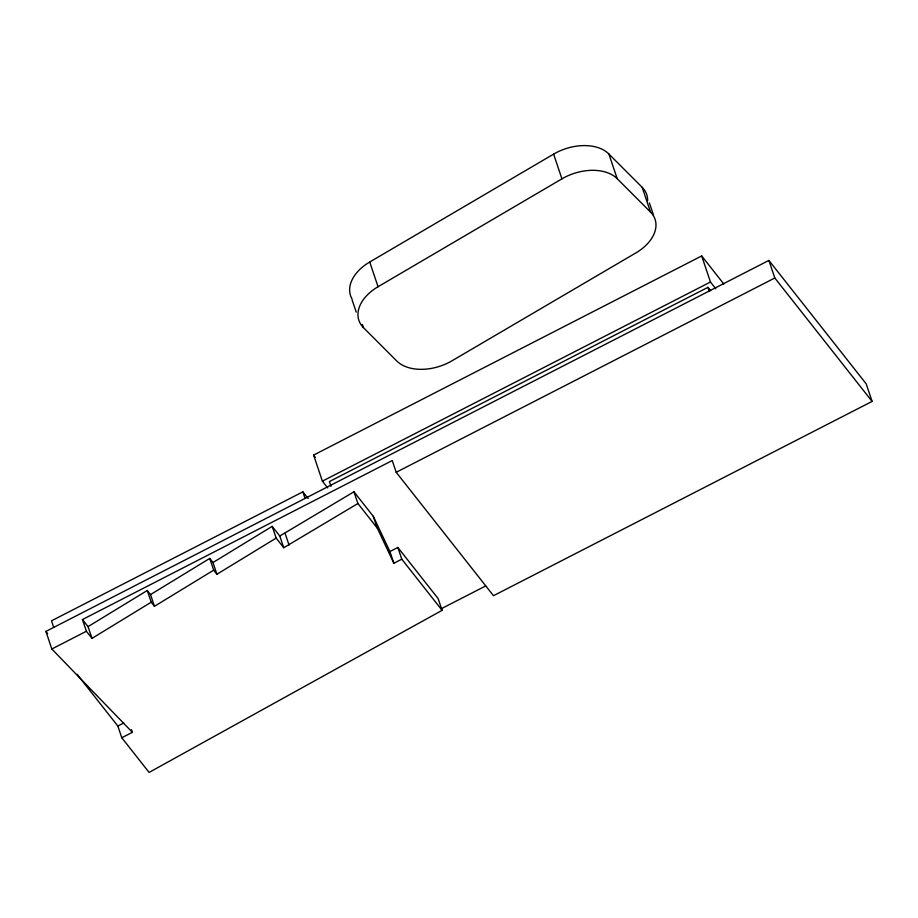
<?xml version="1.0" encoding="UTF-8"?>
<svg xmlns="http://www.w3.org/2000/svg" width="918" height="918" viewBox="0 0 918 918"><rect width="100%" height="100%" fill="white"/><g stroke="black" fill="none" stroke-linecap="round" stroke-linejoin="round"><path stroke-width="1.38" d="M147.282 590.481L151.218 602.197L92.007 638.366L88.059 626.638L147.282 590.481L150.518 594.589L154.465 606.305L213.687 570.147L209.74 558.419L150.518 594.589M272.198 526.37L276.146 538.097L216.923 574.255L212.976 562.527L272.198 526.37L279.795 536.009L283.742 547.736L357.905 503.523L353.958 491.796L279.795 536.009M351.984 298.82A41.677 27.07 -18.6 0 1 369.736 262.009L553.6 154.132A41.677 27.07 -18.6 0 1 608.875 153.972L642.187 187.341A41.677 27.07 -18.6 0 1 647.66 200.755M363.413 327.588A41.677 27.07 -18.6 0 1 378.055 286.737L561.931 178.849A41.677 27.07 -18.6 0 1 617.194 178.689L650.506 212.058A41.677 27.07 -18.6 0 1 635.864 252.92L452 360.797A41.677 27.07 -18.6 0 1 396.725 360.958L363.413 327.588L362.38 324.502M442.109 610.332L401.786 559.188L393.856 563.25L389.909 551.534L397.838 547.461L438.161 598.605L442.109 610.332L149.106 772.417L121.784 737.751L117.837 726.023L77.101 674.351M327.692 487.894L322.39 481.158L313.612 455.076L701.685 255.938L723.797 283.995M322.39 481.158L710.463 282.021L715.765 288.757M308.127 498.52L302.86 491.841L51.5 620.82L53.714 627.419M710.612 290.685L707.962 287.323L329.39 481.583L330.996 486.345M121.784 737.751L132.387 732.312L51.821 649.003L45.9 631.412L768.894 260.414L866.179 383.827L872.1 401.407L493.482 595.702L396.197 472.288L392.25 460.561L82.448 619.535L86.395 631.251L92.007 638.366M51.821 649.003L86.395 631.251M396.197 472.288L774.803 277.993L872.1 401.407M117.837 726.023L123.723 723.005M441.076 608.841L485.714 585.936M353.958 491.796L373.305 516.341L389.909 551.534M357.905 503.523L377.252 528.068L393.856 563.25M313.612 455.076L315.379 457.325M276.146 538.097L283.742 547.736M209.74 558.419L212.976 562.527M213.687 570.147L216.923 574.255M151.218 602.197L154.465 606.305M82.448 619.535L88.059 626.638M45.9 631.412L47.667 633.661M768.894 260.414L774.803 277.993M701.685 255.938L710.463 282.021M707.962 287.323L709.166 290.891M649.382 202.901L653.547 215.26M642.187 187.341L650.506 212.058M608.875 153.972L617.194 178.689M553.6 154.132L561.931 178.849M369.736 262.009L378.055 286.737M352.076 299.784L356.241 312.143M397.838 547.461L401.786 559.188M373.305 516.341L377.252 528.068M302.86 491.841L305.074 498.428M285.085 533.301L289.032 545.017M131.504 729.707L132.387 732.312"/></g></svg>
